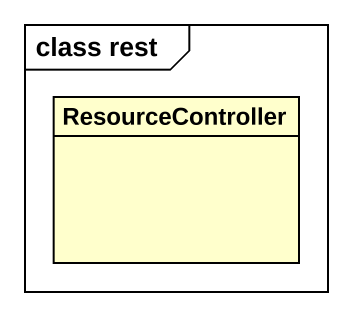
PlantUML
@startuml
mainframe class rest
hide circle
hide empty members
class ResourceController
@enduml
